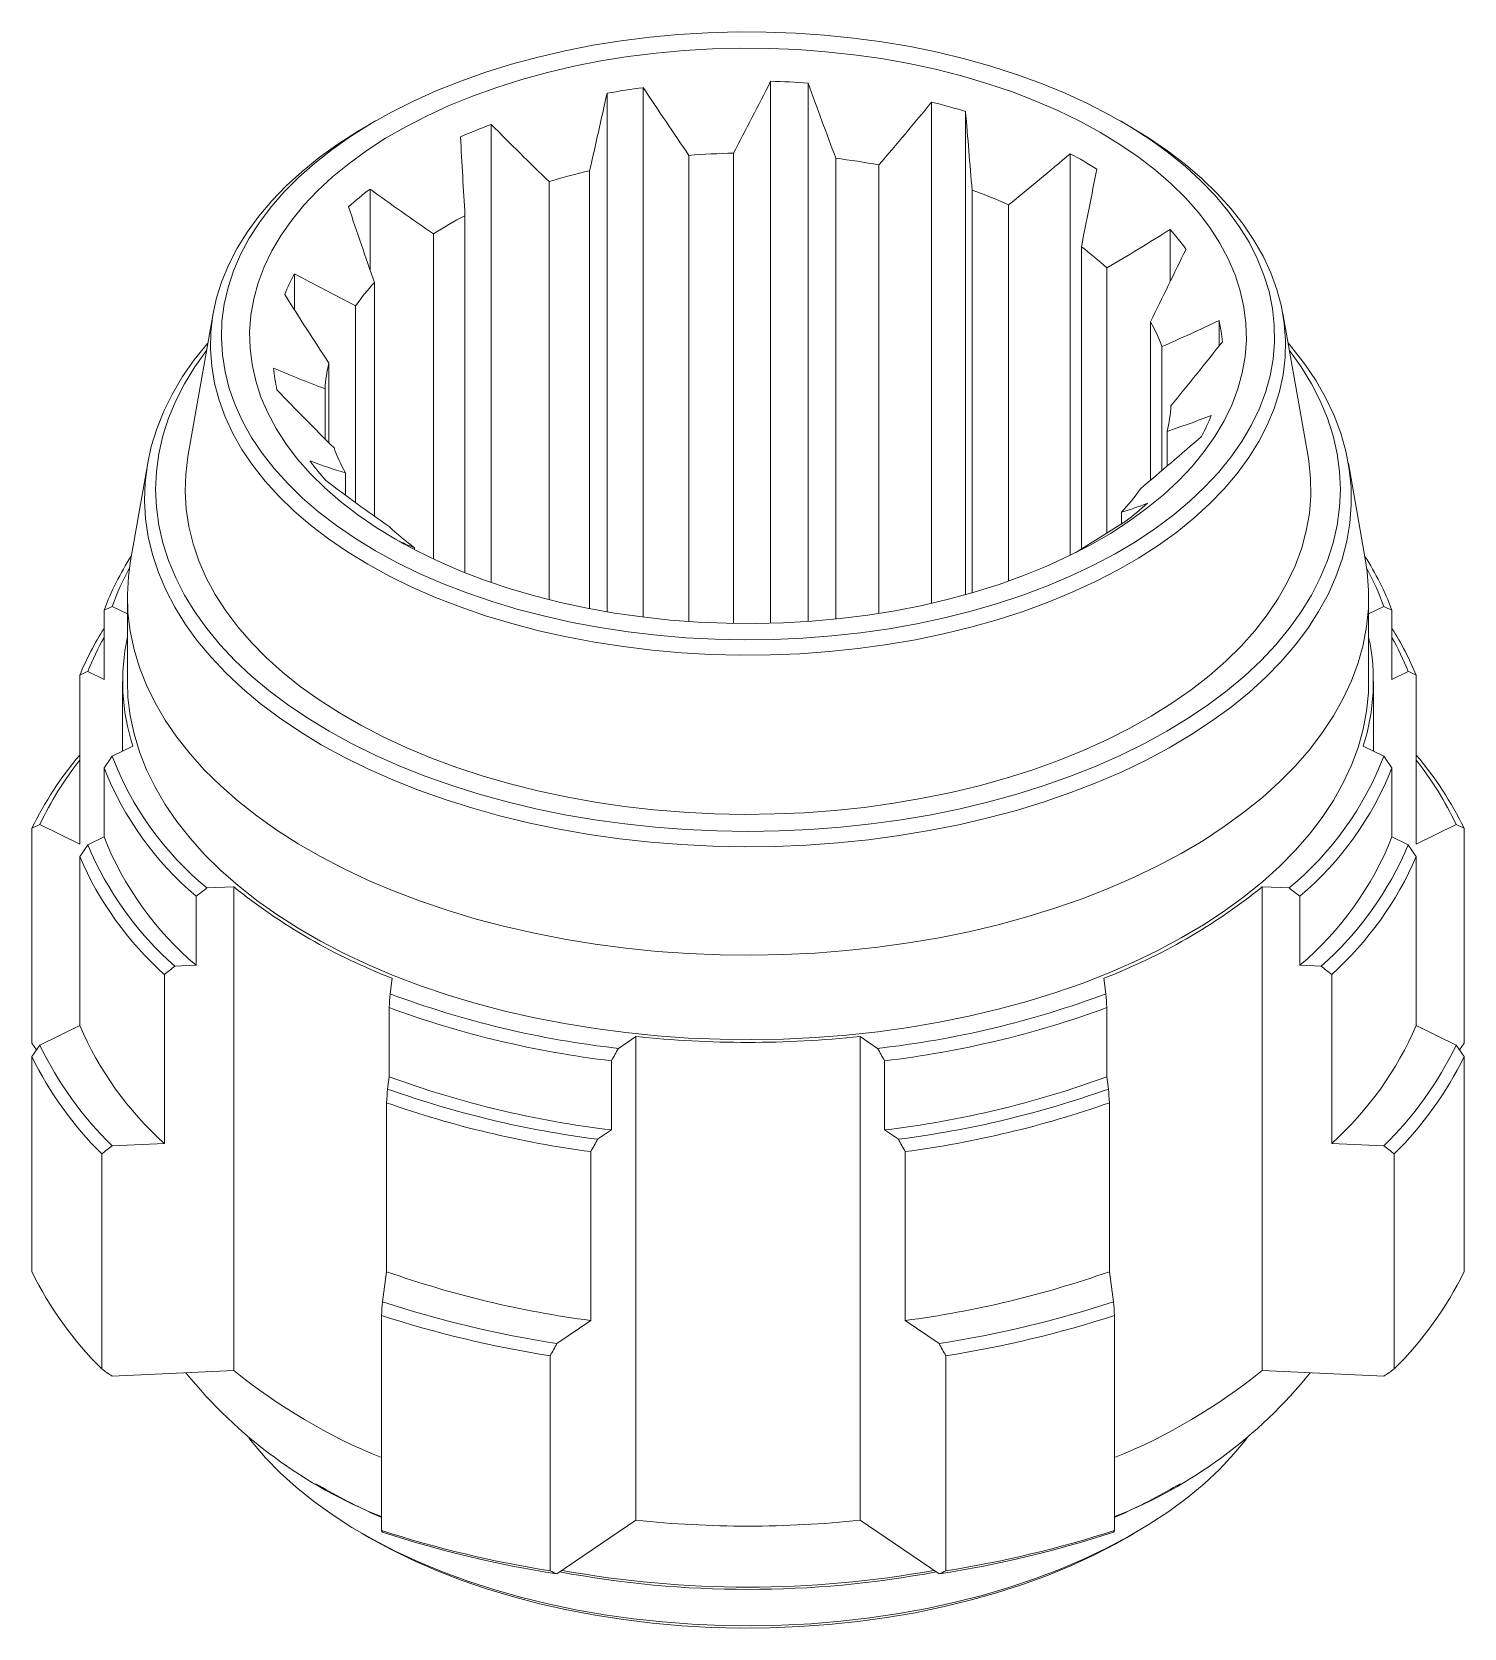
# Model space of a CAD drawing. Header units: millimetres. Extents: x -30.2 to 45.9, y -40.6 to 44.2.
import ezdxf

# ---------------------------------------------------------------- set-up
doc = ezdxf.new("R2010")
doc.units = ezdxf.units.MM

msp = doc.modelspace()

# ---------------------------------------------------------------- linework, layer by layer
at = {"color": 7, "linetype": 'Continuous', "lineweight": 15}
for p, q in [((9.039, 41.624), (9.039, 12.802)), ((0.34, 40.983), (0.34, 13.411)), ((2.269, 41.282), (2.269, 13.128)), ((11.028, 41.523), (11.028, 12.898)), ((17.592, 40.508), (17.592, 13.861)), ((19.402, 40.021), (19.402, 14.321)), ((-11.968, 39.512), (-12.38, 39.274)), ((-5.819, 39.325), (-5.819, 14.973)), ((28.049, 39.274), (27.637, 39.512)), ((4.695, 37.68), (4.695, 12.894)), ((7.057, 37.799), (7.057, 12.793)), ((12.504, 37.524), (12.504, 13.026)), ((24.969, 37.77), (24.969, 16.414)), ((-0.587, 36.863), (-0.587, 13.579)), ((14.795, 37.17), (14.795, 13.323)), ((-12.26, 35.89), (-12.26, 31.599)), ((-2.736, 36.285), (-2.736, 14.056)), ((19.75, 35.836), (19.75, 14.42)), ((21.693, 35.051), (21.693, 15.045)), ((-7.215, 34.474), (-7.215, 15.493)), ((-8.892, 33.506), (-8.892, 16.219)), ((30.279, 33.742), (30.279, 30.975)), ((25.559, 32.819), (25.559, 16.755)), ((26.92, 31.697), (26.92, 17.606)), ((-16.278, 31.39), (-16.278, 29.475)), ((-12.028, 30.92), (-12.028, 18.505)), ((-20.603, 29.275), (-21.941, 21.664)), ((-13.03, 29.68), (-13.03, 19.235)), ((32.882, 28.907), (32.882, 27.543)), ((37.61, 21.664), (36.272, 29.275)), ((29.231, 28.837), (29.231, 20.412)), ((29.844, 27.514), (29.844, 20.938)), ((-14.446, 26.631), (-14.446, 22.398)), ((-14.652, 25.267), (-14.652, 22.608)), ((30.114, 23.006), (30.114, 21.169)), ((-24.085, 21.313), (-24.997, 16.127)), ((40.666, 16.127), (39.754, 21.313)), ((-13.562, 20.8), (-13.562, 19.622)), ((27.697, 18.716), (27.697, 18.092)), ((25.257, 16.566), (27.929, 18.237)), ((-9.891, 16.818), (-9.891, 16.712)), ((-25.166, 13.296), (-25.97, 13.691)), ((-25.166, 14.203), (-25.166, 9.712)), ((40.834, 9.712), (40.834, 14.203)), ((41.639, 13.691), (40.834, 13.296)), ((-26.404, 13.495), (-26.404, 9.821)), ((42.073, 9.821), (42.073, 13.495)), ((-26.404, 9.821), (-27.267, 10.244)), ((42.936, 10.244), (42.073, 9.821)), ((-27.696, 10.046), (-27.696, 1.064)), ((-25.416, 9.712), (-25.416, 6.006)), ((41.084, 6.006), (41.084, 9.712)), ((43.364, 1.064), (43.364, 10.046)), ((-25.97, 5.734), (-24.877, 6.27)), ((40.545, 6.27), (41.639, 5.734)), ((-26.404, 1.438), (-26.404, 5.112)), ((42.073, 5.112), (42.073, 1.438)), ((-30.239, 1.904), (-30.239, -9.528)), ((-27.696, 1.064), (-29.819, 2.106)), ((45.487, 2.106), (43.364, 1.064)), ((45.908, 1.904), (45.908, -9.528)), ((-27.267, 1.015), (-26.404, 1.438)), ((42.073, 1.438), (42.936, 1.015)), ((-27.696, -8.586), (-27.696, 0.396)), ((43.364, 0.396), (43.364, -8.586)), ((-19.512, -1.207), (-20.942, -1.274)), ((-19.512, -1.207), (-19.512, -26.928)), ((36.611, -1.274), (35.181, -1.207)), ((35.181, -1.207), (35.181, -26.928)), ((-21.51, -1.709), (-21.51, -5.383)), ((37.179, -5.383), (37.179, -1.709)), ((-23.199, -5.87), (-23.199, -14.852)), ((-21.51, -5.383), (-22.638, -5.436)), ((38.307, -5.436), (37.179, -5.383)), ((38.868, -14.852), (38.868, -5.87)), ((-11.196, -6.9), (-11.08, -6.074)), ((26.748, -6.074), (26.864, -6.9)), ((-11.242, -11.311), (-11.242, -7.636)), ((26.911, -7.636), (26.911, -11.311)), ((-29.819, -9.627), (-27.696, -8.586)), ((1.872, -9.171), (0.942, -9.803)), ((1.872, -9.171), (1.872, -34.892)), ((14.726, -9.803), (13.797, -9.171)), ((13.797, -9.171), (13.797, -34.892)), ((43.364, -8.586), (45.487, -9.627)), ((-30.239, -9.528), (-29.995, -9.885)), ((45.664, -9.885), (45.908, -9.528)), ((-30.239, -10.242), (-30.239, -21.673)), ((0.574, -10.462), (0.574, -14.136)), ((15.095, -14.136), (15.095, -10.462)), ((45.908, -10.242), (45.908, -21.673)), ((-11.334, -11.962), (-11.242, -11.311)), ((26.911, -11.311), (27.002, -11.962)), ((-11.379, -21.676), (-11.379, -12.694)), ((27.048, -12.694), (27.048, -21.676)), ((0.574, -14.136), (-0.159, -14.634)), ((15.828, -14.634), (15.095, -14.136)), ((-23.199, -14.852), (-25.976, -14.983)), ((41.644, -14.983), (38.868, -14.852)), ((-26.526, -15.417), (-26.526, -26.848)), ((-0.524, -15.29), (-0.524, -24.272)), ((16.192, -24.272), (16.192, -15.29)), ((42.195, -15.417), (42.195, -26.848)), ((-11.605, -23.279), (-11.379, -21.676)), ((27.048, -21.676), (27.273, -23.279)), ((-11.649, -24.005), (-11.649, -35.436)), ((-0.524, -24.272), (-2.327, -25.497)), ((17.996, -25.497), (16.192, -24.272)), ((27.318, -24.005), (27.318, -35.436)), ((-2.685, -26.148), (-2.685, -37.58)), ((18.354, -26.148), (18.354, -37.58)), ((-25.976, -27.231), (-19.512, -26.928)), ((35.181, -26.928), (41.644, -27.231)), ((-15.15, -32.948), (-14.797, -33.152)), ((30.465, -33.152), (30.819, -32.948)), ((-12.675, -35.602), (-12.321, -35.806)), ((-2.327, -37.745), (1.872, -34.892)), ((13.797, -34.892), (17.996, -37.745)), ((27.99, -35.806), (28.344, -35.602))]:
    msp.add_line(p, q, dxfattribs=at)
at = {"color": 7, "linetype": 'Continuous', "lineweight": 15, "flags": 128}
for points in [[(-11.965, 16.655), (-10.834, 16.037), (-9.645, 15.457), (-8.402, 14.916), (-7.11, 14.415), (-5.771, 13.957), (-4.39, 13.542), (-2.971, 13.172), (-1.518, 12.849), (-0.037, 12.572), (1.468, 12.344), (2.993, 12.164), (4.534, 12.033), (6.084, 11.952), (7.64, 11.921), (9.196, 11.939), (10.748, 12.008), (12.291, 12.126), (13.821, 12.294), (15.332, 12.511), (16.819, 12.775), (18.279, 13.087), (19.707, 13.445), (21.098, 13.849), (22.448, 14.296), (23.752, 14.787), (25.008, 15.318), (26.211, 15.889), (27.356, 16.497), (28.442, 17.141), (29.463, 17.819), (30.418, 18.529), (31.303, 19.268), (32.115, 20.035), (32.853, 20.826), (33.513, 21.64), (34.094, 22.474), (34.593, 23.325), (35.01, 24.191), (35.343, 25.069), (35.591, 25.956), (35.753, 26.85), (35.828, 27.747), (35.817, 28.646), (35.72, 29.543), (35.537, 30.435), (35.267, 31.32), (34.914, 32.196), (34.476, 33.058), (33.956, 33.905), (33.355, 34.734), (32.676, 35.543), (31.919, 36.328), (31.088, 37.088), (30.186, 37.82), (29.214, 38.522), (28.176, 39.192), (27.075, 39.827), (25.915, 40.427), (24.699, 40.988), (23.431, 41.509), (22.114, 41.988), (20.754, 42.425), (19.353, 42.817), (17.917, 43.164), (16.45, 43.464), (14.956, 43.717), (13.44, 43.921), (11.907, 44.077), (10.361, 44.183), (8.807, 44.239), (7.251, 44.245), (5.696, 44.201), (4.147, 44.108), (2.611, 43.965), (1.09, 43.773), (-0.41, 43.532), (-1.884, 43.244), (-3.329, 42.908), (-4.738, 42.527), (-6.109, 42.102), (-7.437, 41.633), (-8.718, 41.122), (-9.947, 40.57), (-11.122, 39.981), (-12.238, 39.354), (-13.292, 38.693), (-14.28, 37.999), (-15.201, 37.274), (-16.05, 36.521), (-16.825, 35.741), (-17.524, 34.938), (-18.145, 34.114), (-18.685, 33.271), (-19.143, 32.412), (-19.518, 31.54), (-19.809, 30.657), (-20.014, 29.767), (-20.133, 28.871), (-20.165, 27.972), (-20.111, 27.074), (-19.97, 26.179), (-19.744, 25.29), (-19.432, 24.409), (-19.036, 23.54), (-18.557, 22.685), (-17.997, 21.847), (-17.356, 21.028), (-16.638, 20.23), (-15.844, 19.457), (-14.977, 18.711), (-14.04, 17.994), (-13.034, 17.308), (-11.965, 16.655)], [(-10.904, 17.267), (-11.943, 17.902), (-12.918, 18.571), (-13.825, 19.27), (-14.661, 19.998), (-15.424, 20.753), (-16.111, 21.531), (-16.72, 22.331), (-17.249, 23.15), (-17.696, 23.984), (-18.06, 24.833), (-18.339, 25.691), (-18.533, 26.558), (-18.641, 27.429), (-18.663, 28.303), (-18.598, 29.176), (-18.447, 30.045), (-18.21, 30.908), (-17.889, 31.762), (-17.483, 32.604), (-16.995, 33.431), (-16.426, 34.24), (-15.777, 35.03), (-15.052, 35.796), (-14.252, 36.538), (-13.38, 37.252), (-12.439, 37.936), (-11.431, 38.589), (-10.361, 39.206), (-9.232, 39.788), (-8.047, 40.331), (-6.81, 40.835), (-5.525, 41.296), (-4.196, 41.715), (-2.829, 42.089), (-1.426, 42.418), (0.006, 42.7), (1.464, 42.934), (2.943, 43.12), (4.438, 43.256), (5.944, 43.344), (7.456, 43.381), (8.969, 43.369), (10.479, 43.306), (11.98, 43.194), (13.467, 43.033), (14.936, 42.823), (16.382, 42.565), (17.8, 42.259), (19.186, 41.908), (20.534, 41.511), (21.842, 41.071), (23.103, 40.588), (24.315, 40.064), (25.472, 39.502), (26.573, 38.902), (27.612, 38.267), (28.587, 37.598), (29.494, 36.899), (30.33, 36.171), (31.093, 35.416), (31.78, 34.638), (32.389, 33.838), (32.918, 33.019), (33.365, 32.184), (33.729, 31.336), (34.008, 30.478), (34.202, 29.611), (34.31, 28.74), (34.332, 27.866), (34.267, 26.993), (34.116, 26.124), (33.879, 25.261), (33.557, 24.407), (33.152, 23.565), (32.663, 22.738), (32.094, 21.929), (31.446, 21.139), (30.721, 20.372), (29.921, 19.631), (29.049, 18.917), (28.107, 18.232), (27.1, 17.58), (26.03, 16.963), (24.9, 16.381), (23.715, 15.838), (22.478, 15.334), (21.193, 14.872), (19.865, 14.454), (18.497, 14.079), (17.095, 13.751), (15.663, 13.469), (14.204, 13.235), (12.726, 13.049), (11.231, 12.912), (9.725, 12.825), (8.213, 12.788), (6.699, 12.8), (5.19, 12.863), (3.689, 12.975), (2.201, 13.136), (0.732, 13.346), (-0.714, 13.604), (-2.132, 13.909), (-3.517, 14.261), (-4.866, 14.658), (-6.173, 15.098), (-7.434, 15.581), (-8.646, 16.104), (-9.804, 16.667), (-10.904, 17.267)], [(-12.377, 15.94), (-13.46, 16.601), (-14.478, 17.295), (-15.428, 18.02), (-16.308, 18.774), (-17.114, 19.555), (-17.845, 20.361), (-18.497, 21.189), (-19.07, 22.036), (-19.561, 22.9), (-19.968, 23.778), (-20.292, 24.668), (-20.529, 25.567), (-20.681, 26.472), (-20.746, 27.381), (-20.725, 28.29), (-20.616, 29.197), (-20.421, 30.1), (-20.141, 30.994), (-19.775, 31.879), (-19.326, 32.75), (-18.794, 33.606), (-18.181, 34.444), (-17.489, 35.261), (-16.72, 36.055), (-15.877, 36.823), (-14.962, 37.563), (-13.977, 38.273), (-12.926, 38.95), (-12.38, 39.274)], [(28.049, 39.274), (29.129, 38.615), (30.147, 37.922), (31.097, 37.196), (31.976, 36.442), (32.783, 35.661), (33.513, 34.855), (34.166, 34.028), (34.738, 33.18), (35.229, 32.316), (35.637, 31.438), (35.96, 30.548), (36.198, 29.649), (36.35, 28.744), (36.415, 27.835), (36.393, 26.926), (36.285, 26.019), (36.09, 25.117), (35.809, 24.222), (35.444, 23.337), (34.994, 22.466), (34.462, 21.61), (33.849, 20.772), (33.158, 19.955), (32.389, 19.162), (31.546, 18.394), (30.63, 17.653), (29.646, 16.944), (28.595, 16.266), (27.481, 15.623), (26.308, 15.017), (25.078, 14.448), (23.796, 13.92), (22.466, 13.433), (21.091, 12.989), (19.676, 12.59), (18.225, 12.236), (16.742, 11.929), (15.232, 11.67), (13.7, 11.458), (12.15, 11.296), (10.587, 11.184), (9.016, 11.121), (7.44, 11.109), (5.867, 11.146), (4.299, 11.234), (2.742, 11.371), (1.2, 11.558), (-0.322, 11.793), (-1.818, 12.077), (-3.286, 12.407), (-4.719, 12.784), (-6.115, 13.206), (-7.468, 13.671), (-8.775, 14.179), (-10.031, 14.728), (-11.233, 15.315), (-12.377, 15.94)], [(-14.852, 6.346), (-15.999, 7.044), (-17.082, 7.774), (-18.097, 8.537), (-19.043, 9.328), (-19.916, 10.147), (-20.714, 10.991), (-21.436, 11.858), (-22.078, 12.745), (-22.64, 13.651), (-23.12, 14.572), (-23.516, 15.506), (-23.828, 16.45), (-24.054, 17.403), (-24.194, 18.361), (-24.248, 19.322), (-24.216, 20.284), (-24.097, 21.243), (-23.892, 22.197), (-23.602, 23.144), (-23.226, 24.081), (-22.768, 25.006), (-22.226, 25.915), (-21.604, 26.807), (-20.902, 27.679), (-20.879, 27.706)], [(-20.949, 27.307), (-21.573, 26.436), (-22.124, 25.538), (-22.592, 24.626), (-22.977, 23.7), (-23.278, 22.764), (-23.493, 21.82), (-23.622, 20.871), (-23.666, 19.919), (-23.622, 18.967), (-23.493, 18.018), (-23.278, 17.074), (-22.977, 16.138), (-22.592, 15.213), (-22.124, 14.3), (-21.573, 13.402), (-20.942, 12.523), (-20.232, 11.663), (-19.445, 10.827), (-18.584, 10.015), (-17.65, 9.23), (-16.646, 8.475), (-15.575, 7.751), (-14.44, 7.061)], [(36.547, 27.706), (36.753, 27.463), (37.435, 26.586), (38.038, 25.689), (38.559, 24.776), (38.997, 23.848), (39.351, 22.909), (39.62, 21.96), (39.804, 21.004), (39.901, 20.044), (39.912, 19.082), (39.836, 18.121), (39.674, 17.164), (39.426, 16.213), (39.093, 15.271), (38.676, 14.34), (38.176, 13.423), (37.594, 12.522), (36.931, 11.639), (36.19, 10.778), (35.373, 9.94), (34.482, 9.128), (33.518, 8.343), (32.486, 7.589), (31.387, 6.866), (30.224, 6.177), (29.001, 5.524), (27.721, 4.909), (26.388, 4.332), (25.004, 3.797), (23.574, 3.304), (22.102, 2.854), (20.591, 2.448), (19.046, 2.089), (17.471, 1.777), (15.87, 1.512), (14.247, 1.295), (12.606, 1.127), (10.953, 1.009), (9.292, 0.941), (7.626, 0.922), (5.961, 0.953), (4.301, 1.034), (2.651, 1.165), (1.015, 1.345), (-0.603, 1.573), (-2.199, 1.85), (-3.767, 2.175), (-5.304, 2.546), (-6.805, 2.962), (-8.267, 3.423), (-9.686, 3.927), (-11.057, 4.473), (-12.378, 5.059), (-13.644, 5.684), (-14.852, 6.346)], [(-14.44, 7.061), (-13.243, 6.405), (-11.989, 5.787), (-10.681, 5.207), (-9.322, 4.668), (-7.916, 4.171), (-6.466, 3.716), (-4.978, 3.307), (-3.454, 2.942), (-1.9, 2.624), (-0.318, 2.354), (1.285, 2.132), (2.907, 1.958), (4.542, 1.834), (6.186, 1.759), (7.834, 1.734), (9.483, 1.759), (11.127, 1.834), (12.762, 1.958), (14.384, 2.132), (15.987, 2.354), (17.568, 2.624), (19.123, 2.942), (20.647, 3.307), (22.135, 3.716), (23.584, 4.171), (24.99, 4.668), (26.35, 5.207), (27.658, 5.787), (28.912, 6.405), (30.108, 7.061), (31.243, 7.751), (32.314, 8.475), (33.318, 9.23), (34.252, 10.015), (35.114, 10.827), (35.901, 11.663), (36.611, 12.523), (37.242, 13.402), (37.793, 14.3), (38.261, 15.213), (38.646, 16.138), (38.947, 17.074), (39.162, 18.018), (39.291, 18.967), (39.334, 19.919), (39.291, 20.871), (39.162, 21.82), (38.947, 22.764), (38.646, 23.7), (38.261, 24.626), (37.793, 25.538), (37.242, 26.436), (36.618, 27.307)], [(37.61, 21.664), (37.649, 21.425), (37.746, 20.499), (37.757, 19.571), (37.681, 18.644), (37.52, 17.721), (37.273, 16.805), (36.941, 15.897), (36.525, 15.001), (36.026, 14.119), (35.446, 13.254), (34.787, 12.408), (34.049, 11.583), (33.236, 10.783), (32.35, 10.009), (31.394, 9.264), (30.369, 8.549), (29.279, 7.867), (28.128, 7.22), (26.918, 6.61), (25.653, 6.037), (24.336, 5.505), (22.972, 5.015), (21.565, 4.567), (20.117, 4.164), (18.635, 3.806), (17.121, 3.494), (15.58, 3.23), (14.018, 3.014), (12.437, 2.847), (10.843, 2.729), (9.24, 2.661), (7.633, 2.642), (6.027, 2.673), (4.426, 2.754), (2.835, 2.884), (1.259, 3.064), (-0.299, 3.292), (-1.833, 3.568), (-3.34, 3.891), (-4.814, 4.26), (-6.252, 4.675), (-7.649, 5.133), (-9.001, 5.634), (-10.305, 6.177), (-11.557, 6.759), (-12.753, 7.378), (-13.889, 8.034), (-14.963, 8.725), (-15.971, 9.447), (-16.91, 10.2), (-17.778, 10.981), (-18.572, 11.787), (-19.29, 12.617), (-19.93, 13.468), (-20.49, 14.338), (-20.968, 15.224), (-21.363, 16.123), (-21.674, 17.033), (-21.9, 17.952), (-22.04, 18.876), (-22.094, 19.803), (-22.061, 20.731), (-21.943, 21.656), (-21.941, 21.664)], [(-10.712, 17.172), (-10.542, 17.067), (-10.454, 17.014)], [(40.666, 16.127), (40.753, 15.54), (40.828, 14.568), (40.818, 13.595), (40.721, 12.624), (40.538, 11.656), (40.27, 10.696), (39.918, 9.744), (39.481, 8.804), (38.963, 7.878), (38.363, 6.969), (37.683, 6.079), (36.925, 5.209), (36.092, 4.364), (35.185, 3.544), (34.206, 2.751), (33.159, 1.989), (32.046, 1.258), (30.869, 0.562), (29.632, -0.1), (28.339, -0.723), (26.992, -1.308), (25.595, -1.853), (24.152, -2.355), (22.666, -2.815), (21.141, -3.23), (19.582, -3.599), (17.992, -3.922), (16.375, -4.198), (14.737, -4.426), (13.08, -4.605), (11.409, -4.735), (9.73, -4.816), (8.045, -4.847), (6.36, -4.828), (4.678, -4.76), (3.005, -4.642), (1.345, -4.475), (-0.299, -4.26), (-1.921, -3.996), (-3.518, -3.684), (-5.086, -3.326), (-6.619, -2.923), (-8.115, -2.474), (-9.57, -1.983), (-10.978, -1.448), (-12.338, -0.873), (-13.645, -0.259), (-14.897, 0.393), (-16.089, 1.081), (-17.218, 1.803), (-18.282, 2.558), (-19.278, 3.343), (-20.203, 4.156), (-21.055, 4.996), (-21.832, 5.859), (-22.531, 6.745), (-23.151, 7.649), (-23.691, 8.571), (-24.148, 9.508), (-24.521, 10.457), (-24.81, 11.415), (-25.014, 12.381), (-25.133, 13.352), (-25.165, 14.325), (-25.111, 15.297), (-24.997, 16.127)], [(40.834, 9.712), (40.818, 9.104), (40.721, 8.133), (40.538, 7.165), (40.27, 6.205), (39.918, 5.253), (39.481, 4.313), (38.963, 3.387), (38.363, 2.478), (37.683, 1.588), (36.925, 0.719), (36.092, -0.127), (35.185, -0.947), (34.206, -1.74), (33.159, -2.502), (32.046, -3.233), (30.869, -3.929), (29.632, -4.591), (28.339, -5.214), (26.992, -5.799), (25.595, -6.344), (24.152, -6.846), (22.666, -7.306), (21.141, -7.721), (19.582, -8.09), (17.992, -8.413), (16.375, -8.689), (14.737, -8.917), (13.08, -9.096), (11.409, -9.226), (9.73, -9.307), (8.045, -9.338), (6.36, -9.319), (4.678, -9.251), (3.005, -9.133), (1.345, -8.966), (-0.299, -8.751), (-1.921, -8.487), (-3.518, -8.175), (-5.086, -7.817), (-6.619, -7.414), (-8.115, -6.965), (-9.57, -6.473), (-10.978, -5.939), (-12.338, -5.364), (-13.645, -4.75), (-14.897, -4.098), (-16.089, -3.41), (-17.218, -2.688), (-18.282, -1.933), (-19.278, -1.148), (-20.203, -0.335), (-21.055, 0.505), (-21.832, 1.368), (-22.531, 2.254), (-23.151, 3.159), (-23.691, 4.08), (-24.148, 5.017), (-24.521, 5.966), (-24.81, 6.924), (-25.014, 7.89), (-25.133, 8.861), (-25.166, 9.712)], [(-18.709, -30.51), (-18.523, -30.749), (-17.823, -31.569), (-17.046, -32.367), (-16.195, -33.138), (-15.273, -33.882), (-14.282, -34.595), (-13.224, -35.276), (-12.104, -35.923), (-10.924, -36.533), (-9.689, -37.106), (-8.401, -37.638), (-7.064, -38.129), (-5.683, -38.577), (-4.262, -38.981), (-2.804, -39.34), (-1.315, -39.652), (0.201, -39.917), (1.74, -40.133), (3.298, -40.301), (4.869, -40.419), (6.448, -40.488), (8.032, -40.507), (9.616, -40.476), (11.194, -40.395), (12.762, -40.264), (14.315, -40.084), (15.849, -39.855), (17.359, -39.579), (18.841, -39.255), (20.289, -38.885), (21.701, -38.469), (23.071, -38.01), (24.396, -37.509), (25.671, -36.966), (26.893, -36.384), (28.058, -35.764), (29.163, -35.109), (30.204, -34.42), (31.179, -33.699), (32.084, -32.948), (32.916, -32.17), (33.674, -31.366), (34.354, -30.54), (34.377, -30.51)], [(27.99, -35.806), (27.424, -36.124), (26.254, -36.729), (25.028, -37.296), (23.75, -37.823), (22.423, -38.308), (21.052, -38.75), (19.641, -39.149), (18.194, -39.501), (16.716, -39.808), (15.211, -40.066), (13.683, -40.277), (12.138, -40.438), (10.579, -40.55), (9.012, -40.613), (7.442, -40.625), (5.872, -40.588), (4.309, -40.501), (2.757, -40.364), (1.219, -40.178), (-0.298, -39.943), (-1.79, -39.66), (-3.253, -39.331), (-4.683, -38.955), (-6.074, -38.535), (-7.423, -38.071), (-8.726, -37.564), (-9.979, -37.017), (-11.177, -36.431), (-12.318, -35.808), (-12.321, -35.806)]]:
    msp.add_lwpolyline(points, dxfattribs=at)
at = {"color": 7, "linetype": 'Continuous', "lineweight": 15}
for centre, radius, start, end in [((7.845, -1.754), 43.394, 85.79371, 88.42363), ((7.544, 0.794), 40.829, 97.42357, 100.16251), ((9.103, 5.366), 36.153, 73.44832, 76.41866), ((4.661, 11.044), 30.161, 110.33368, 113.68553), ((7.825, -0.852), 38.659, 91.13797, 94.64469), ((8.092, 1.419), 36.374, 79.38092, 83.03301), ((13.782, 16.761), 23.802, 58.04014, 61.96524), ((6.706, 5.491), 32.208, 103.08618, 107.04683), ((-1.414, 21.567), 17.967, 127.13657, 131.87133), ((10.66, 10.55), 26.87, 65.75571, 70.22509), ((2.538, 15.643), 21.206, 117.38046, 122.61417), ((20.36, 24.867), 13.309, 36.03793, 41.82158), ((16.071, 19.924), 16.009, 47.3395, 53.65259), ((-7.331, 26.561), 10.167, 151.64087, 158.5622), ((-3.323, 22.864), 11.861, 137.21475, 144.92574), ((24.47, 27.045), 8.615, 4.7526, 12.48274), ((21.343, 24.372), 9.064, 20.28521, 29.51172), ((-8.802, 27.082), 8.615, 184.7526, 192.48274), ((-6.985, 24.802), 7.682, 166.23065, 176.53401), ((22.653, 24.834), 7.682, 346.23065, 356.53401), ((22.999, 27.567), 10.167, 331.64087, 338.5622), ((-5.674, 25.265), 9.064, 200.28521, 209.51172), ((-4.692, 29.261), 13.309, 216.03793, 221.82158), ((18.992, 26.773), 11.861, 317.21475, 324.92574), ((17.082, 32.561), 17.967, 307.13657, 311.87133), ((-0.402, 29.712), 16.009, 227.3395, 233.65259), ((-12.678, 8.38), 14.649, 146.93228, 159.56156), ((28.346, 8.38), 14.649, 20.43844, 33.06772), ((-12.906, 9.041), 13.867, 151.2322, 160.40705), ((28.575, 9.041), 13.867, 19.59295, 28.7678), ((-13.378, 4.154), 15.483, 147.28138, 157.63074), ((-13.547, 4.801), 14.76, 150.58408, 158.3607), ((-14.138, 9.709), 11.275, 167.95614, 197.75739), ((29.833, 9.708), 11.251, 342.2091, 12.07737), ((29.046, 4.154), 15.483, 22.36926, 32.71862), ((29.216, 4.801), 14.76, 21.6393, 29.41592), ((-13.662, -6.157), 18.433, 139.58241, 154.0689), ((-13.674, -5.555), 17.87, 141.68956, 154.61555), ((-10.365, 11.455), 17.248, 201.57447, 229.74567), ((-10.088, 11.822), 17.01, 200.97452, 230.34562), ((25.756, 11.822), 17.01, 309.65438, 339.02548), ((26.034, 11.455), 17.248, 310.25433, 338.42553), ((29.331, -6.157), 18.433, 25.9311, 40.41759), ((29.343, -5.555), 17.87, 25.38445, 38.31044), ((-10.917, 7.86), 17.725, 202.71789, 228.60226), ((-10.365, 7.78), 17.248, 201.57447, 229.74567), ((26.034, 7.78), 17.248, 310.25433, 338.42553), ((26.586, 7.86), 17.725, 311.39774, 337.28211), ((-11.193, 7.491), 17.964, 203.26317, 228.05697), ((26.861, 7.491), 17.964, 311.94303, 336.73683), ((0.123, 23.069), 31.223, 231.03237, 248.97301), ((15.545, 23.069), 31.223, 291.02699, 308.96763), ((6.593, 40.83), 51.643, 249.79708, 263.30678), ((6.616, 40.757), 50.877, 249.50676, 263.5971), ((9.052, 40.757), 50.877, 276.4029, 290.49324), ((9.076, 40.83), 51.643, 276.69322, 290.20292), ((-11.193, -1.491), 17.964, 203.26317, 228.05697), ((7.834, 47.751), 57.234, 264.02004, 275.97996), ((26.861, -1.491), 17.964, 311.94303, 336.73683), ((-12.559, -1.3), 19.163, 205.75666, 225.56348), ((28.228, -1.3), 19.163, 314.43652, 334.24334), ((-12.831, -1.671), 19.404, 206.21349, 225.10665), ((28.5, -1.671), 19.404, 314.89335, 333.78651), ((6.593, 37.155), 51.643, 249.79708, 263.30678), ((9.076, 37.155), 51.643, 276.69322, 290.20292), ((6.524, 38.181), 53.933, 250.61261, 262.49125), ((6.547, 38.112), 53.171, 250.34953, 262.75433), ((9.122, 38.112), 53.171, 277.24567, 289.65047), ((9.145, 38.181), 53.933, 277.50875, 289.38739), ((-12.831, -13.102), 19.404, 206.21349, 225.10665), ((6.524, 29.199), 53.933, 250.61261, 262.49125), ((9.145, 29.199), 53.933, 277.50875, 289.38739), ((28.5, -13.102), 19.404, 314.89335, 333.78651), ((6.414, 31.566), 57.729, 251.81287, 261.29099), ((9.255, 31.566), 57.729, 278.70901, 288.18713), ((6.392, 31.628), 58.485, 252.03233, 261.07152), ((9.277, 31.628), 58.485, 278.92848, 287.96767), ((-2.264, -11.03), 25.463, 218.97932, 248.37025), ((-0.054, -2.909), 30.911, 230.98916, 247.96907), ((15.723, -2.909), 30.911, 292.03093, 309.01084), ((18.144, -11.318), 25.117, 291.42297, 321.22747), ((1.817, -4.249), 33.338, 240.10845, 246.17441), ((13.941, -4.427), 33.139, 293.80739, 299.90975), ((6.392, 20.197), 58.485, 252.03233, 261.07152), ((6.414, 19.318), 57.729, 251.81287, 261.29099), ((7.834, 22.03), 57.234, 264.02004, 275.97996), ((9.255, 19.318), 57.729, 278.70901, 288.18713), ((9.277, 20.197), 58.485, 278.92848, 287.96767), ((7.834, 15.734), 54.302, 259.38308, 280.61692), ((7.834, 16.755), 55.204, 259.68606, 280.31394)]:
    msp.add_arc(centre, radius, start, end, dxfattribs=at)
for points in [[(9.039, 41.624), (8.385, 40.342), (7.726, 39.067), (7.057, 37.799)], [(0.34, 40.983), (0.034, 39.605), (-0.274, 38.23), (-0.587, 36.863)], [(4.695, 37.68), (3.876, 38.872), (3.068, 40.074), (2.269, 41.282)], [(12.504, 37.524), (12.006, 38.851), (11.515, 40.184), (11.028, 41.523)], [(17.592, 40.508), (16.67, 39.387), (15.739, 38.273), (14.795, 37.17)], [(19.75, 35.836), (19.633, 37.225), (19.517, 38.621), (19.402, 40.021)], [(-2.736, 36.285), (-3.777, 37.287), (-4.803, 38.302), (-5.819, 39.325)], [(-7.455, 38.664), (-7.376, 37.262), (-7.296, 35.865), (-7.215, 34.474)], [(24.969, 37.77), (23.889, 36.853), (22.799, 35.945), (21.693, 35.051)], [(25.559, 32.819), (25.837, 34.191), (26.11, 35.571), (26.381, 36.955)], [(-8.892, 33.506), (-10.029, 34.287), (-11.15, 35.084), (-12.26, 35.89)], [(-13.406, 34.946), (-12.952, 33.598), (-12.493, 32.256), (-12.028, 30.92)], [(30.279, 33.742), (29.171, 33.047), (28.054, 32.364), (26.92, 31.697)], [(29.231, 28.837), (29.869, 30.116), (30.499, 31.404), (31.123, 32.697)], [(-13.03, 29.68), (-14.126, 30.233), (-15.207, 30.806), (-16.278, 31.39)], [(-16.795, 30.277), (-16.02, 29.054), (-15.238, 27.838), (-14.446, 26.631)], [(32.882, 28.907), (31.88, 28.428), (30.869, 27.961), (29.844, 27.514)], [(30.321, 24.37), (31.244, 25.49), (32.154, 26.621), (33.056, 27.759)], [(-14.652, 25.267), (-15.575, 25.615), (-16.485, 25.985), (-17.387, 26.368)], [(-17.213, 25.22), (-16.212, 24.178), (-15.201, 23.144), (-14.176, 22.122)], [(32.463, 23.851), (31.689, 23.552), (30.907, 23.267), (30.114, 23.006)], [(28.699, 19.957), (29.795, 20.872), (30.876, 21.8), (31.946, 22.737)], [(-13.562, 20.8), (-14.2, 20.989), (-14.83, 21.202), (-15.454, 21.431)], [(-14.61, 20.386), (-13.503, 19.559), (-12.385, 18.741), (-11.251, 17.939)], [(29.074, 19.182), (28.62, 19.008), (28.162, 18.85), (27.697, 18.716)], [(-9.891, 16.818), (-10.168, 16.914), (-10.441, 17.035), (-10.712, 17.172)], [(-25.97, 13.691), (-26.115, 13.626), (-26.26, 13.561), (-26.404, 13.495)], [(42.073, 13.495), (41.928, 13.561), (41.784, 13.626), (41.639, 13.691)], [(-27.267, 10.244), (-27.41, 10.178), (-27.553, 10.112), (-27.696, 10.046)], [(43.364, 10.046), (43.222, 10.112), (43.079, 10.178), (42.936, 10.244)], [(-26.404, 5.112), (-26.26, 5.32), (-26.115, 5.527), (-25.97, 5.734)], [(41.639, 5.734), (41.784, 5.527), (41.928, 5.32), (42.073, 5.112)], [(-29.819, 2.106), (-29.959, 2.038), (-30.099, 1.971), (-30.239, 1.904)], [(45.908, 1.904), (45.768, 1.971), (45.628, 2.038), (45.487, 2.106)], [(-27.696, 0.396), (-27.553, 0.603), (-27.41, 0.809), (-27.267, 1.015)], [(42.936, 1.015), (43.079, 0.809), (43.222, 0.603), (43.364, 0.396)], [(-20.942, -1.274), (-21.132, -1.418), (-21.321, -1.563), (-21.51, -1.709)], [(37.179, -1.709), (36.99, -1.563), (36.801, -1.418), (36.611, -1.274)], [(-22.638, -5.436), (-22.826, -5.581), (-23.013, -5.725), (-23.199, -5.87)], [(38.868, -5.87), (38.681, -5.725), (38.494, -5.581), (38.307, -5.436)], [(-11.242, -7.636), (-11.227, -7.391), (-11.211, -7.145), (-11.196, -6.9)], [(26.864, -6.9), (26.88, -7.145), (26.895, -7.391), (26.911, -7.636)], [(-30.239, -10.242), (-30.099, -10.037), (-29.959, -9.832), (-29.819, -9.627)], [(0.942, -9.803), (0.819, -10.022), (0.696, -10.242), (0.574, -10.462)], [(15.095, -10.462), (14.972, -10.242), (14.849, -10.022), (14.726, -9.803)], [(45.487, -9.627), (45.628, -9.832), (45.768, -10.037), (45.908, -10.242)], [(-11.379, -12.694), (-11.364, -12.45), (-11.349, -12.206), (-11.334, -11.962)], [(27.002, -11.962), (27.017, -12.206), (27.033, -12.45), (27.048, -12.694)], [(-25.976, -14.983), (-26.159, -15.127), (-26.343, -15.272), (-26.526, -15.417)], [(-0.159, -14.634), (-0.281, -14.853), (-0.402, -15.071), (-0.524, -15.29)], [(16.192, -15.29), (16.071, -15.071), (15.95, -14.853), (15.828, -14.634)], [(42.195, -15.417), (42.011, -15.272), (41.828, -15.127), (41.644, -14.983)], [(-11.649, -24.005), (-11.635, -23.763), (-11.62, -23.521), (-11.605, -23.279)], [(27.273, -23.279), (27.288, -23.521), (27.303, -23.763), (27.318, -24.005)], [(-2.327, -25.497), (-2.447, -25.714), (-2.566, -25.931), (-2.685, -26.148)], [(18.354, -26.148), (18.235, -25.931), (18.115, -25.714), (17.996, -25.497)], [(-26.526, -26.848), (-26.343, -26.976), (-26.159, -27.103), (-25.976, -27.231)], [(41.644, -27.231), (41.828, -27.103), (42.011, -26.976), (42.195, -26.848)], [(-11.605, -35.527), (-11.62, -35.497), (-11.635, -35.467), (-11.649, -35.436)], [(27.318, -35.436), (27.303, -35.467), (27.288, -35.497), (27.273, -35.527)], [(-2.685, -37.58), (-2.566, -37.635), (-2.447, -37.69), (-2.327, -37.745)], [(17.996, -37.745), (18.115, -37.69), (18.235, -37.635), (18.354, -37.58)]]:
    msp.add_open_spline(points, degree=3, dxfattribs=at)

doc.saveas('drawing.dxf')
